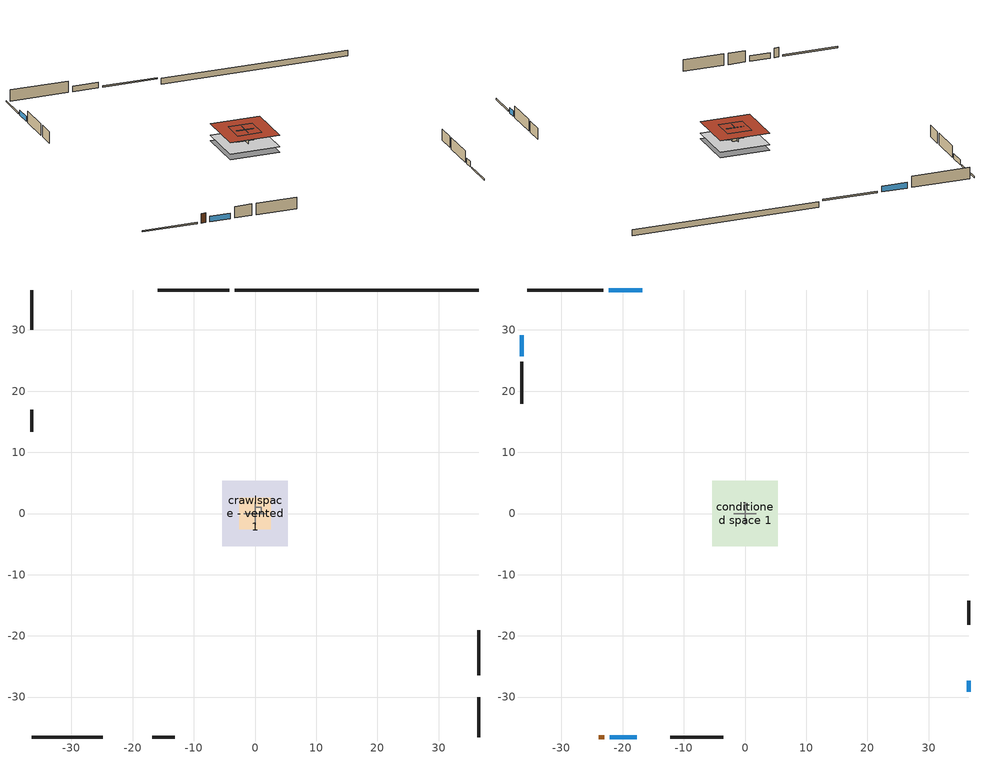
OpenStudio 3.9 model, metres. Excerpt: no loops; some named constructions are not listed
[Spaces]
garage 1
 floor foundation (Slab1 construction): -2.59,-2.59 -2.59,2.59 2.59,2.59 2.59,-2.59 z0
 wall outside (Wall1 construction): 36.54,-26.43 36.54,-19.11 z0.3:2.74
 wall outside (Wall2 construction): -16.81,-36.54 -13.15,-36.54 z0.3:2.74
 wall outside (Wall9 construction): -36.54,16.99 -36.54,13.33 z0.3:2.74
 wall to conditioned space 1 (Wall5 construction Reversed): 1.83,0 -1.83,0 z0.3:2.74
 wall to conditioned space 1 (Wall6 construction Reversed): 0,1.83 0,-1.83 z0.3:2.74
 roof outside (Roof1 construction): -2.59,2.59 -2.59,-2.59 2.59,-2.59 2.59,2.59 z2.74
crawlspace - vented 1
 floor foundation (Slab2 construction): -5.34,-5.34 -5.34,5.34 5.34,5.34 5.34,-5.34 z-0.91
 wall outside (RimJoist1 construction): -4.2,36.54 -15.87,36.54 z0.3:0.61
 wall outside (RimJoist2 construction): 36.54,-36.54 36.54,-30.04 z0.3:0.61
 wall outside (RimJoist3 construction): -36.54,-36.54 -24.86,-36.54 z0.3:0.61
 wall outside (RimJoist4 construction): -36.54,36.54 -36.54,30.04 z0.3:0.61
 wall foundation (FoundationWall1 construction): 36.54,36.54 -3.27,36.54 z-0.91:0.3
central ac and furnace airloop ret air space
 floor adiabatic (AdiabaticConst): 0,0 0,1 1,1 1,0 z0
 wall adiabatic (AdiabaticConst): 0,1 0,0 1,0 1,1 0,1 z0:1
 ceiling adiabatic (AdiabaticConst): 1,0 1,1 0,1 0,0 z1
conditioned space 1
 floor to crawlspace - vented 1 (Floor1 construction): -5.34,-5.34 -5.34,5.34 5.34,5.34 5.34,-5.34 z0.3
 wall outside (Wall3 construction): -23.19,36.54 -35.61,36.54 z0.3:2.74
 wall outside (Wall4 construction): 36.54,-18.18 36.54,-14.28 z0.3:2.74
 wall outside (Wall7 construction): -12.22,-36.54 -3.56,-36.54 z0.3:2.74
 wall outside (Wall8 construction): -36.54,24.82 -36.54,17.92 z0.3:2.74
 wall outside (AdiabaticWallConstruction): -16.8,36.54 -22.26,36.54 z0.3:1.52; 36.54,-29.12 36.54,-27.36 z0.3:1.49; -22.09,-36.54 -17.73,-36.54 z0.3:1.46; -36.54,29.12 -36.54,25.75 z0.3:1.4
 wall outside (AdiabaticWallConstruction 1): -23.93,-36.54 -23.02,-36.54 z0.3:2.34
 window (WindowConstruction): -16.8,36.54 -22.26,36.54 z0.3:1.52
 window (WindowConstruction 1): 36.54,-29.12 36.54,-27.36 z0.3:1.49
 window (WindowConstruction 2): -22.09,-36.54 -17.74,-36.54 z0.3:1.46
 window (WindowConstruction 3): -36.54,29.12 -36.54,25.75 z0.3:1.4
 door (Door): -23.93,-36.54 -23.02,-36.54 z0.3:2.34
 roof outside (Roof2 construction): -5.34,5.34 -5.34,-5.34 5.34,-5.34 5.34,5.34 z2.74
[Material] Roughness=Rough
Name | Thickness {m} | Conductivity {W/m-K} | Density {kg/m3} | Specific Heat {J/kg-K} | Thermal Absorptance | Solar Absorptance | Visible Absorptance
osb sheathing 0.75 in. | 0.01905 | 0.115458 | 512.64 | 1214.23 | 0.9 | 0.7 | 0.7
gypsum board | 0.0127 | 0.160291 | 801 | 837.4 | 0.9 | 0.6 | 0.6
osb sheathing 0.5 in. 2; osb sheathing 0.5 in. 3 | 0.0127 | 0.115458 | 512.64 | 1214.23
wall stud and cavity 2 | 0.1397 | 0.335416 | 139.0536 | 1170.24 | 0.9 | 0.7 | 0.7
floor stud and cavity | 0.1397 | 0.923637 | 92.3553 | 1139.71 | 0.9 | 0.7 | 0.7
floor covering | 0.0127 | 0.0433444 | 54.468 | 1339.84 | 0.9 | 0.6 | 0.6
[Construction]
Wall5 construction: osb sheathing 0.5 in. 2, wall stud and cavity 2, gypsum board
Wall6 construction: osb sheathing 0.5 in. 3, wall stud and cavity 2, gypsum board
Floor1 construction Reversed: floor covering, osb sheathing 0.75 in., floor stud and cavity
[Schedule:Ruleset]
Name | Default Day Schedule
cooling season schedule | cooling season schedule default day
natural vent schedule | natural vent schedule default day
[Schedule:Day]
cooling season schedule default day; cooling season schedule day; cooling season schedule day 2; natural vent schedule default day: 24, 0, 0
cooling season schedule day 1; natural vent schedule day: 24, 0, 1
[Schedule:Rule] Apply Monday=Yes; Apply Wednesday=Yes; Apply Friday=Yes; Date Specification Type=DateRange; Start Day=1
Name | Schedule Ruleset | Rule Order | Day Schedule | Apply Sunday | Apply Tuesday | Apply Thursday | Apply Saturday | Start Month | End Month | End Day
cooling season schedule allday rule | cooling season schedule | 2 | cooling season schedule day | Yes | Yes | Yes | Yes | 1 | 5 | 31
cooling season schedule allday rule 1 | cooling season schedule | 1 | cooling season schedule day 1 | Yes | Yes | Yes | Yes | 6 | 9 | 30
cooling season schedule allday rule 2 | cooling season schedule | 0 | cooling season schedule day 2 | Yes | Yes | Yes | Yes | 10 | 12 | 31
natural vent schedule rule | natural vent schedule | 0 | natural vent schedule day | No | No | No | No | 1 | 12 | 31
